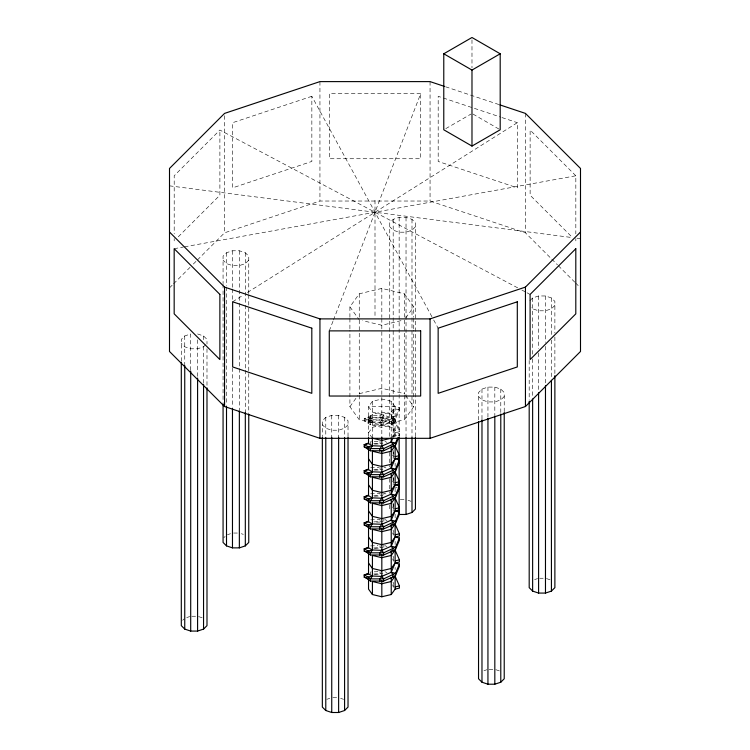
<?xml version="1.0" encoding="UTF-8"?>
<svg xmlns="http://www.w3.org/2000/svg" width="750" height="750" viewBox="0 0 750 750"><rect width="100%" height="100%" fill="white"/><g stroke="black" fill="none" stroke-linecap="round" stroke-linejoin="round"><path stroke-width="0.56" stroke-dasharray="3.75 2.81" d="M329.278 330.881L333.047 321.084M333.469 319.997L420.722 93.591L329.325 93.591L329.325 158.737L420.722 158.737L420.722 93.591M368.531 436.022L368.531 406.706L395.128 406.706L399.422 407.738L395.531 416.962L395.531 419.137L393.009 420.591L383.606 424.716L379.791 425.072L370.387 424.706L364.228 420.759L372.422 418.106L381.825 417.741L391.228 421.875L395.531 420.844L399.422 429.562L399.422 431.737L395.128 432.759L391.884 437.288M399.422 407.738L399.422 409.903L395.531 419.137L391.228 418.106L381.825 422.241L372.422 421.875L368.128 422.897L368.128 420.731L364.228 418.594L364.228 420.881L370.65 417.797L383.869 417.075L393.263 421.209L395.531 423.019L399.422 431.737M393.394 436.866L395.128 432.759L391.228 424.041L381.825 419.916L372.422 420.281L368.128 419.25L368.128 417.075L370.65 415.622L383.869 414.9L393.263 419.034L395.531 420.844L395.531 423.019L391.228 424.041L393.263 421.209L393.263 419.034L391.228 421.875L395.128 430.594L399.422 429.562M394.256 436.988L395.128 434.934L399.422 435.966L399.422 433.791L395.128 432.759L391.228 427.331L359.259 419.738L349.913 406.706L349.913 330.056M398.559 435.844L399.422 433.791M349.913 317.278L349.913 306.825L359.259 293.794L381.825 288.403L404.391 293.794L413.738 306.825L413.738 317.278M405.731 317.991L413.738 306.825M349.913 406.706L357.928 395.541M372.422 401.278L368.531 406.706L372.422 412.134L381.825 414.384L391.228 412.134L395.128 406.706L391.228 401.278L381.825 399.028L372.422 401.278L372.422 439.275M372.422 438.197L368.531 432.759L372.422 427.331L404.391 419.738L413.738 406.706L413.738 330.056M517.697 287.85L219.891 130.059L174.197 175.753L174.197 233.916M178.275 236.812L219.891 195.197L219.891 130.059M169.5 287.887L172.791 284.597M173.606 283.772L190.05 267.338M193.331 264.047L196.622 260.766M197.447 259.941L224.559 232.819L319.941 201.028L430.059 201.028L525.441 232.819L550.913 258.3M248.756 293.672L248.756 256.2L245.316 252.75L239.353 250.772L232.472 250.772L226.509 252.75L223.069 256.2L223.069 283.594M248.756 260.166L245.316 263.606L239.353 265.594L232.472 265.594L226.509 263.606L223.069 260.166M190.706 370.275L190.706 333.966L184.744 335.953L181.303 339.394L181.303 360.938M205.612 344.747L203.55 346.809L197.587 348.797L190.706 348.797L184.744 346.809L181.303 343.369M415.434 436.425L415.434 222.787L411.994 219.347L406.031 217.359L399.15 217.359L393.188 219.347L389.747 222.787L389.747 437.137M415.434 226.762L411.994 230.203L406.031 232.191L399.15 232.191L393.188 230.203L389.747 226.762M348.028 436.509L348.028 420.816L344.587 417.375L338.625 415.387L331.744 415.387L325.781 417.375L322.341 420.816L322.341 436.509M223.763 537.788L225.131 536.409M348.028 424.791L344.587 428.231L338.625 430.219L331.744 430.219L325.781 428.231L322.341 424.791M182.681 620.297L184.059 618.919M529.875 300.712L532.631 297.956L538.594 295.969L545.475 295.969L551.428 297.956L554.878 301.397L554.878 333.019M554.878 305.372L551.428 308.812L545.475 310.8L538.594 310.8L532.631 308.812L531.253 307.434M504.225 411.722L504.225 392.522L500.784 389.081L494.822 387.094L487.941 387.094L481.978 389.081L478.538 392.522L478.538 419.925M504.225 396.497L500.784 399.938L494.822 401.925L487.941 401.925L481.978 399.938L478.538 396.497M232.65 301.791L242.541 295.566M247.481 292.462L517.35 122.691L517.35 187.828L438.188 161.447L438.188 96.3L500.859 117.188M445.791 128.616L470.981 114.075M368.531 421.903L372.422 420.281L370.65 417.797L370.65 415.622L372.422 418.106L368.128 417.075L364.228 418.706L368.531 419.738L372.422 421.875L370.387 424.706L370.387 422.541L372.422 419.7L381.825 420.066L391.228 415.931L395.531 416.962L383.606 422.55L379.791 422.906L370.387 422.541L368.128 420.731L372.422 419.7L368.531 417.562L364.228 418.594M311.85 96.291L232.697 122.672L232.697 187.819L311.85 161.428L311.85 96.291L433.125 318.956M227.503 534.703L230.484 533.709M186.731 617.569L189.713 616.575M534.619 579.572L537.6 578.578M326.775 699.328L329.756 698.334M483.966 670.697L486.947 669.703M401.006 320.663L381.825 325.247L362.644 320.663M359.259 393.675L381.825 388.284L404.391 393.675M174.169 248.7L183.347 247.031M184.5 246.825L575.831 175.781L575.831 233.944M373.781 443.728L382.913 443.222M373.781 469.791L382.913 469.275M373.781 495.844L382.913 495.328M373.781 521.897L382.913 521.391M373.781 547.959L382.913 547.444M373.781 574.012L382.913 573.506M377.963 441.394L370.65 441.684L370.65 443.85M374.513 444.084L380.784 443.841M370.65 467.738L379.003 467.409M374.513 470.138L380.784 469.894M370.65 493.791L380.044 493.425L380.044 495.6M374.513 496.191L380.784 495.947M370.65 519.853L380.044 519.487L380.044 521.653M376.603 522.169L380.784 522.009M370.65 545.906L377.963 545.625M374.513 548.306L380.784 548.062M377.963 571.678L370.65 571.959L370.65 574.134M374.513 574.369L380.784 574.116M400.303 499.641L404.887 499.641M233.616 533.044L238.209 533.044M539.738 578.25L543.178 578.25M191.85 616.247L196.444 616.247M489.084 669.375L493.669 669.375M332.887 697.669L337.472 697.669M169.5 185.841L572.372 237.591M577.013 238.191L580.5 238.641M399.422 409.903L395.128 408.881L391.228 418.106L393.009 420.591L393.009 418.416L391.228 415.931L395.128 406.706L395.128 437.109M395.128 487.05L397.275 487.566M445.594 86.784L498.825 104.522M501.956 117.562L517.35 122.691M197.587 333.966L203.55 335.953L206.991 339.394L206.991 344.081M408.019 500.297L411 501.291M546.469 578.578L550.444 579.9M241.341 533.709L243.328 534.366M495.816 669.703L499.791 671.034M198.581 616.575L202.556 617.897M340.613 698.334L343.594 699.328M384.909 441.422L387 442.341M383.869 467.016L385.95 467.934M385.95 493.987L383.869 493.069L383.869 495.244M384.909 519.591L387 520.509M384.909 545.644L387 546.562M384.909 571.697L387 572.616M521.831 290.044L525.966 292.228M527.006 292.781L530.109 294.422M472.987 114.075L499.181 129.197M575.831 175.781L530.128 130.078L530.128 195.216L571.753 236.841M551.737 259.116L557.484 264.872M558.309 265.697L574.744 282.131M575.569 282.956L579.675 287.062M349.913 306.825L359.259 319.856M405.731 395.541L413.738 406.706M392.531 455.203L393.825 457.013M392.531 481.256L393.825 483.066M392.531 507.319L393.825 509.128M392.531 533.372L393.825 535.181M392.531 559.425L393.825 561.234M392.531 585.487L393.825 587.297M433.678 319.978L438.15 328.191M392.963 451.8L393.825 453.741M392.963 453.975L393.825 455.916M392.963 477.863L393.825 479.794M392.963 480.028L393.825 481.969M392.963 503.916L393.825 505.856M392.963 506.091L393.825 508.022M392.963 529.969L393.825 531.909M392.963 532.144L393.825 534.084M392.963 556.031L393.825 557.972M392.963 558.197L393.825 560.138M392.963 582.084L393.825 584.025M392.963 584.259L393.825 586.2M575.831 238.594L575.831 240.919M554.878 336.994L554.878 375.188M551.428 297.956L551.428 335.747M551.428 340.125L551.428 377.916M545.475 295.969L545.475 342.422M545.475 346.331L545.475 384.591M538.594 295.969L538.594 348.675M538.594 352.969L538.594 390.844M532.631 297.956L532.631 354.488M532.631 358.866L532.631 396.656M529.191 360.422L529.191 400.247M525.441 113.4L525.441 232.819M500.784 389.081L500.784 414M494.822 387.094L494.822 415.209M487.941 387.094L487.941 417.553M481.978 389.081L481.978 419.541M471.984 39.834L471.984 67.903M430.059 81.609L430.059 201.028M413.738 318.441L413.738 328.894M411.994 219.347L411.994 437.203M406.031 217.359L406.031 436.388M404.391 293.794L404.391 394.181M404.391 395.344L404.391 419.738M399.15 217.359L399.15 436.388M395.128 463.163L395.128 466.416M395.128 488.137L395.128 492.478M395.128 514.191L395.128 518.531M395.128 541.331L395.128 544.594M395.128 567.384L395.128 569.559M393.188 219.347L393.188 437.203M393.188 450.403L393.188 458.606M393.188 477.028L393.188 485.231M393.188 503.109L393.188 511.312M391.228 401.278L391.228 439.275M389.747 452.362L389.747 466.875M389.747 478.584L389.747 493.35M389.747 505.069L389.747 509.044M383.869 519.131L383.869 521.297M383.869 545.184L383.869 547.359M381.825 288.403L381.825 317.438M381.825 318.6L381.825 438.113M380.044 441.319L380.044 443.484M380.044 467.372L380.044 469.537M380.044 545.541L380.044 547.716M380.044 571.594L380.044 573.769M375 200.25L375 317.334M359.259 293.794L359.259 394.181M359.259 395.344L359.259 419.738M349.913 318.441L349.913 328.894M344.587 417.375L344.587 437.288M338.625 415.387L338.625 437.25M331.744 415.387L331.744 437.25M325.781 417.375L325.781 437.288M319.941 81.609L319.941 201.028M248.756 294.844L248.756 413.606M245.316 252.75L245.316 369.881M245.316 370.2L245.316 412.05M239.353 250.772L239.353 367.894M239.353 368.672L239.353 410.062M232.472 250.772L232.472 288.244M232.472 289.022L232.472 301.134M232.472 367.894L232.472 407.325M226.509 252.75L226.509 285.863M226.509 287.034L226.509 405.338M224.559 115.734L224.559 232.819M223.069 284.306L223.069 402.609M206.991 348.769L206.991 386.709M203.55 335.953L203.55 341.812M203.55 346.491L203.55 383.972M197.587 339.825L197.587 377.306M184.744 335.953L184.744 365.231M174.197 238.566L174.197 240.9M372.422 414.309L368.531 419.738L372.422 425.166L381.825 427.416L391.228 425.166L395.128 419.738L391.228 414.309L381.825 412.059L372.422 414.309M383.869 414.9L381.825 417.741L380.044 415.256L380.044 417.431L381.825 419.916L383.869 417.075L383.869 414.9M381.825 420.066L379.791 422.906L379.791 425.072L381.825 422.241L383.606 424.716L383.606 422.55L381.825 420.066"/><path stroke-width="1.12" d="M367.453 447.703L364.228 446.934L364.228 444.647L368.128 446.784L372.422 445.753L381.825 446.119L391.228 441.994L392.963 437.887M397.697 437.897L395.531 443.025L395.531 445.191L383.606 450.778L370.387 450.769L364.228 446.822M395.531 445.191L398.559 438.019M367.453 473.766L364.228 472.987L364.228 470.709L368.128 472.838L372.422 471.816L381.825 472.181L391.228 468.047L395.128 458.822L395.128 445.791L391.228 451.219L381.825 453.469L372.422 451.219L372.422 471.816L370.387 474.647L370.387 476.822L383.606 476.831L393.009 472.706L395.531 471.244L399.422 462.019L399.422 459.853L395.128 458.822L391.228 464.25L381.825 466.5L372.422 464.25L368.531 458.822M399.422 459.853L395.531 469.078L395.531 471.244M366.384 499.566L364.228 499.05L364.228 496.762L368.128 498.9L372.422 497.869L381.825 498.234L391.228 494.109L395.128 484.875L395.128 471.853L391.228 477.281L381.825 479.522L372.422 477.281L372.422 497.869L370.387 500.709L370.387 502.875L383.606 502.884L393.009 498.759L395.531 497.306L399.422 488.072L399.422 485.906L395.128 484.875L391.228 490.303L381.825 492.553L372.422 490.303L368.531 484.875M399.422 485.906L395.531 495.131L395.531 497.306M366.384 525.619L364.228 525.103L364.228 522.816L368.128 524.953L372.422 523.922L381.825 524.288L391.228 520.163L395.128 510.938L395.128 497.906L391.228 503.334L381.825 505.584L372.422 503.334L372.422 523.922L370.387 526.763L370.387 528.938L383.606 528.947L393.009 524.812L395.531 523.359L399.422 514.134L399.422 511.959L395.128 510.938L391.228 516.366L381.825 518.606L372.422 516.366L368.531 510.938M399.422 511.959L395.531 521.194L395.531 523.359M367.453 551.934L364.228 551.166L364.228 548.878L368.128 551.006L372.422 549.984L381.825 550.35L391.228 546.216L395.128 536.991L395.128 523.959L391.228 529.387L381.825 531.638L372.422 529.387L372.422 549.984L370.387 552.816L370.387 554.991L383.606 555L393.009 550.875L395.531 549.422L399.422 540.188L399.422 538.022L395.128 536.991L391.228 542.419L381.825 544.669L372.422 542.419L368.531 536.991M399.422 538.022L395.531 547.247L395.531 549.422M366.384 577.734L364.228 577.219L364.228 574.931L368.128 577.069L372.422 576.038L381.825 576.403L391.228 572.278L395.128 563.044L395.128 550.022L391.228 555.45L381.825 557.691L372.422 555.45L372.422 576.038L370.387 578.878L370.387 581.044L383.606 581.062L393.009 576.928L395.531 575.475L399.422 566.25L399.422 564.075L395.128 563.044L391.228 568.472L381.825 570.722L372.422 568.472L368.531 563.044M399.422 564.075L395.531 573.3L395.531 575.475M393.009 446.644L393.009 444.478L391.228 441.994L391.228 438.197L381.825 440.438L372.422 438.197L372.422 445.753L370.387 448.594L370.387 450.769M381.825 437.184L381.825 446.119L379.791 448.959L379.791 451.134M381.825 450.366L381.825 472.181L379.791 475.012L379.791 477.188M381.825 476.419L381.825 498.234L379.791 501.075L379.791 503.241M381.825 502.481L381.825 524.288L379.791 527.128L379.791 529.303M381.825 528.534L381.825 550.35L379.791 553.181L379.791 555.356M381.825 554.587L381.825 576.403L379.791 579.244L379.791 581.409M391.228 594.534L395.128 589.106L395.128 576.075L391.228 581.503L381.825 583.753L372.422 581.503L372.422 594.534L381.825 596.775L391.228 594.534L391.228 577.472M223.069 403.781L223.069 542.447L226.509 545.887L232.472 547.875L239.353 547.875L245.316 545.887L248.756 542.447L248.756 414.319M169.5 232.041L224.559 287.1L319.941 318.891L430.059 318.891L525.441 287.1L580.5 232.041M181.303 362.109L181.303 625.65L184.744 629.091L190.706 631.078L197.587 631.078L203.55 629.091L206.991 625.65L206.991 387.881M399.15 514.472L406.031 514.472L411.994 512.484L415.434 509.044L415.434 437.137M444.478 86.409L430.059 81.609L319.941 81.609L224.559 113.4L169.5 168.459L169.5 351.469L224.559 406.528L319.941 438.319L430.059 438.319L525.441 406.528L580.5 351.469L580.5 168.459L525.441 113.4L499.931 104.897M322.341 437.222L322.341 707.072L325.781 710.513L331.744 712.5L338.625 712.5L344.587 710.513L348.028 707.072L348.028 437.222M529.191 401.419L529.191 587.644L532.631 591.094L538.594 593.072L545.475 593.072L551.428 591.094L554.878 587.644L554.878 375.647M478.538 421.809L478.538 678.778L481.978 682.219L487.941 684.206L494.822 684.206L500.784 682.219L504.225 678.778L504.225 412.434M443.775 53.784L471.984 37.5L500.194 53.784L500.194 129.787L471.984 146.072L443.775 129.787L443.775 53.784L471.984 70.069L500.194 53.784M364.228 444.759L368.128 443.137M364.228 470.822L368.128 469.191M364.228 496.875L368.128 495.244M364.228 522.938L368.128 521.306M364.228 548.991L368.128 547.359M364.228 575.044L368.128 573.422M364.228 444.647L368.531 443.625L372.422 445.753M395.128 456.647L399.422 455.625L395.531 446.897M395.128 458.822L399.422 457.791L399.422 455.625M364.228 470.709L368.531 469.678L372.422 471.816M395.128 482.709L399.422 481.678L395.531 472.959M395.128 484.875L399.422 483.853L399.422 481.678M364.228 496.762L368.531 495.731L372.422 497.869M395.128 508.762L399.422 507.731L395.531 499.012M395.128 510.938L399.422 509.906L399.422 507.731M364.228 522.816L368.531 521.794L372.422 523.922M395.128 534.816L399.422 533.794L395.531 525.066M395.128 536.991L399.422 535.959L399.422 533.794M364.228 548.878L368.531 547.847L372.422 549.984M395.128 560.878L399.422 559.847L395.531 551.128M395.128 563.044L399.422 562.022L399.422 559.847M364.228 574.931L368.531 573.9L372.422 576.038M395.128 586.931L399.422 585.9L395.531 577.181M395.128 589.106L399.422 588.075L399.422 585.9M391.228 441.994L395.531 443.025L383.606 448.603L370.387 448.594L368.128 446.784L368.128 448.959M391.228 446.184L391.228 468.047L395.531 469.078L383.606 474.656L370.387 474.647L368.128 472.838L368.128 475.012L370.387 476.822M391.228 473.241L391.228 494.109L395.531 495.131L383.606 500.719L370.387 500.709L368.128 498.9L368.128 501.066L370.387 502.875M391.228 499.303L391.228 520.163L395.531 521.194L383.606 526.772L370.387 526.763L368.128 524.953L368.128 527.128L370.387 528.938M391.228 524.353L391.228 546.216L395.531 547.247L383.606 552.834L370.387 552.816L368.128 551.006L368.128 553.181L370.387 554.991M391.228 550.406L391.228 572.278L395.531 573.3L383.606 578.888L370.387 578.878L368.128 577.069L368.128 579.234L370.387 581.044M364.228 472.875L368.128 475.012M364.228 498.938L368.128 501.066M364.228 524.991L368.128 527.128M364.228 551.044L368.128 553.181M364.228 577.106L368.128 579.234M381.825 446.119L383.606 448.603L383.606 450.778M391.228 468.047L393.009 470.531L393.009 472.706M381.825 472.181L383.606 474.656L383.606 476.831M391.228 494.109L393.009 496.584L393.009 498.759M381.825 498.234L383.606 500.719L383.606 502.884M391.228 520.163L393.009 522.647L393.009 524.812M381.825 524.288L383.606 526.772L383.606 528.947M391.228 546.216L393.009 548.7L393.009 550.875M381.825 550.35L383.606 552.834L383.606 555M391.228 572.278L393.009 574.753L393.009 576.928M381.825 576.403L383.606 578.888L383.606 581.062M372.422 594.534L368.531 589.106L368.531 578.25M551.428 380.259L551.428 591.094M545.475 385.763L545.475 593.072M538.594 392.784L538.594 593.072M532.631 399L532.631 591.094M525.441 287.1L525.441 406.528M500.784 414L500.784 682.219M494.822 415.988L494.822 684.206M487.941 418.322L487.941 684.206M481.978 419.85L481.978 682.219M471.984 70.069L471.984 146.072M430.059 318.891L430.059 438.319M411.994 437.522L411.994 512.484M406.031 437.166L406.031 514.472M399.15 437.166L399.15 512.128M381.825 580.65L381.825 596.775M368.531 437.109L368.531 443.625M368.531 447.966L368.531 469.678M368.531 474.019L368.531 495.731M368.531 501.159L368.531 521.794M368.531 527.222L368.531 547.847M368.531 552.188L368.531 573.9M344.587 437.606L344.587 710.513M338.625 437.25L338.625 712.5M331.744 437.25L331.744 712.5M325.781 437.606L325.781 710.513M319.941 318.891L319.941 438.319M245.316 412.359L245.316 545.887M239.353 410.841L239.353 547.875M232.472 408.497L232.472 547.875M226.509 406.509L226.509 545.887M224.559 287.1L224.559 406.528M203.55 384.291L203.55 629.091M197.587 378.075L197.587 631.078M190.706 371.053L190.706 631.078M184.744 365.55L184.744 629.091M575.803 248.719L530.109 294.422L530.109 359.559L575.803 313.866L575.803 248.719M517.303 301.8L438.15 328.191L438.15 393.328L517.303 366.947L517.303 301.8M420.675 330.881L329.278 330.881L329.278 396.028L420.675 396.028L420.675 330.881M311.812 328.172L232.65 301.791L232.65 366.928L311.812 393.319L311.812 328.172M219.872 294.403L174.169 248.7L174.169 313.837L219.872 359.541L219.872 294.403"/></g></svg>
